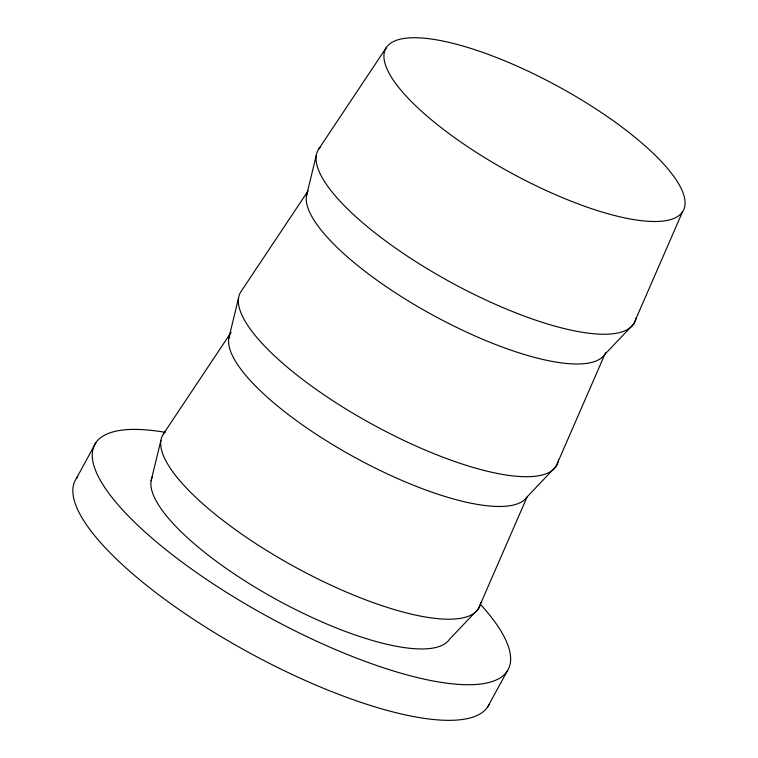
<?xml version="1.0" encoding="UTF-8"?>
<svg xmlns="http://www.w3.org/2000/svg" width="758" height="758" viewBox="0 0 758 758"><rect width="100%" height="100%" fill="white"/><g stroke="black" fill="none" stroke-linecap="round" stroke-linejoin="round"><path stroke-width="1.14" d="M151.088 480.847L160.914 440.36M228.774 338.362L238.59 297.885M306.45 195.886L316.276 155.399M682.503 211.88A169.394 49.242 28.6 0 1 436.494 123.952A169.394 49.242 28.6 0 1 484.495 53.022A169.394 49.242 28.6 0 1 682.503 211.88L633.688 323.998L604.827 354.365L556.012 466.473L527.142 496.841L478.326 608.958L449.456 639.326A169.394 49.242 28.6 0 1 276.964 599.796A169.394 49.242 28.6 0 1 152.377 476.659M76.406 478.402L95.83 442.776M487.65 706.968L507.064 671.342M318.777 148.966L386.485 47.356M308.155 190.817L241.091 291.442A180.205 52.387 28.6 0 0 379.426 428.156A180.205 52.387 28.6 0 0 558.513 460.04M163.415 433.927L231.124 332.317M605.888 352.498A169.394 49.242 28.6 0 1 438.835 318.351A169.394 49.242 28.6 0 1 306.952 193.716M636.189 317.555A180.205 52.387 28.6 0 1 452.659 283.293A180.205 52.387 28.6 0 1 320.681 146.664M480.828 602.515A180.205 52.387 28.6 0 1 297.297 568.254A180.205 52.387 28.6 0 1 165.31 431.624M489.289 704.04A235.331 68.41 28.6 0 1 245.213 650.506A235.331 68.41 28.6 0 1 77.78 476.602M527.142 496.841A169.394 49.242 28.6 0 1 356.269 458.202A169.394 49.242 28.6 0 1 229.627 335.169M480.648 604.609A235.331 68.41 28.6 0 1 419.269 678.022A235.331 68.41 28.6 0 1 135.474 523.086A235.331 68.41 28.6 0 1 164.998 432.287"/></g></svg>
